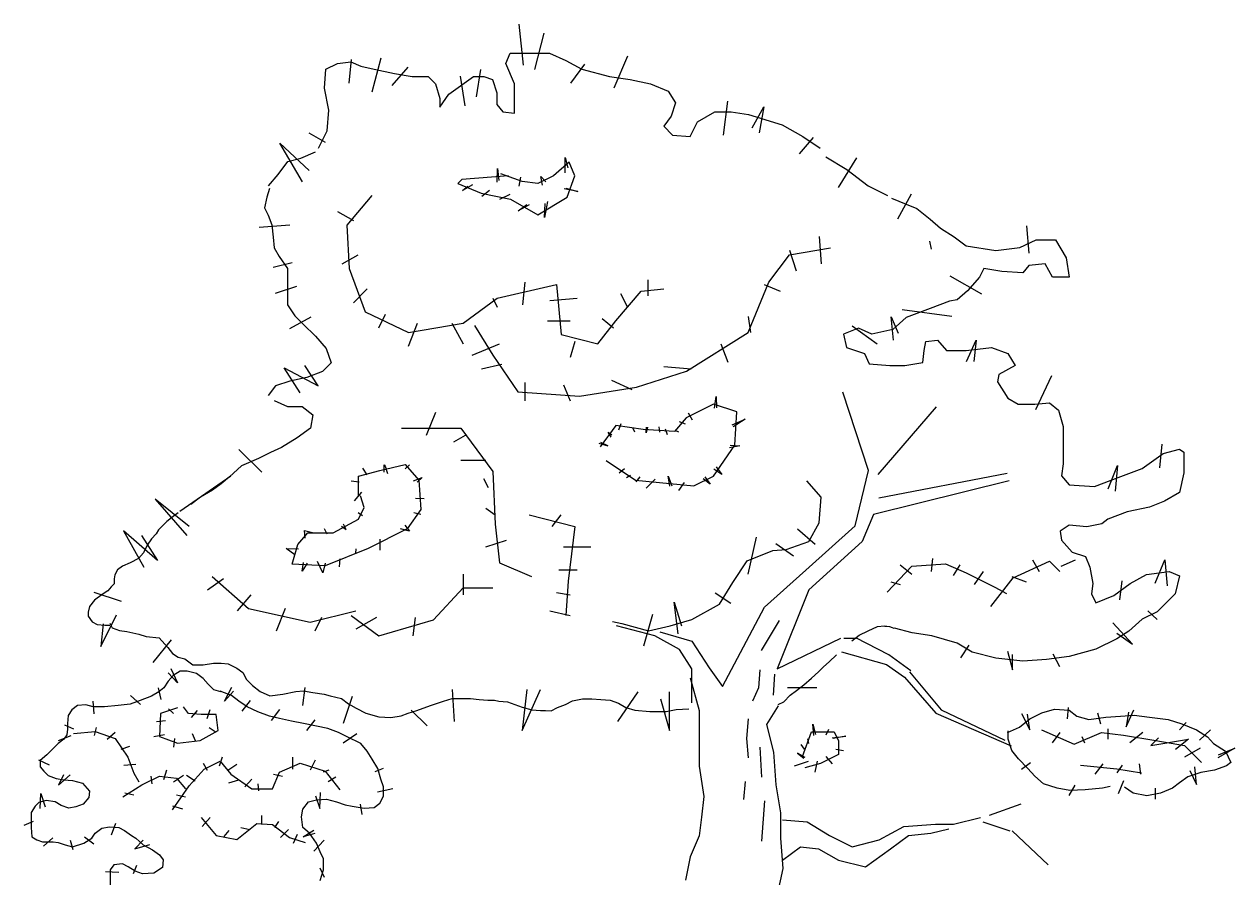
# Model space of a CAD drawing. Header units: millimetres. Extents: x 87938 to 265635, y 330093 to 434310.
# Drawn here: x 133206 to 137397, y 339526 to 342481 of the extents above; entities that cross this region are included whole.
import ezdxf

# ---------------------------------------------------------------- set-up
doc = ezdxf.new("R2010")
doc.units = ezdxf.units.MM

# ---------------------------------------------------------------- blocks, each defined once
blk = doc.blocks.new('A$C01AD6DCF')
for p, q in [((3070.6, 9662.8), (3054.9, 9804.1)), ((3109.8, 9647.1), (3141.2, 9772.7)), ((2473.4, 9681.6), (2465.2, 9599.9)), ((2576.4, 9686.4), (2545, 9568.6)), ((3008.7, 9668.3), (3023.9, 9703.8)), ((3023.9, 9703.8), (3089.7, 9703.8)), ((3089.7, 9703.8), (3160.6, 9703.8)), ((3160.6, 9703.8), (3216.3, 9678.5)), ((3384.4, 9584.3), (3431.5, 9694.2)), ((2380.9, 9582.2), (2385.9, 9648.1)), ((2385.9, 9648.1), (2426.4, 9668.3)), ((2426.4, 9668.3), (2472, 9673.4)), ((2472, 9673.4), (2507.5, 9658.2)), ((2507.5, 9658.2), (2553, 9648.1)), ((2553, 9648.1), (2623.9, 9632.9)), ((2615.6, 9592.2), (2670.5, 9655)), ((2921.6, 9647.1), (2905.9, 9552.9)), ((3039.1, 9597.4), (3008.7, 9668.3)), ((3216.3, 9678.5), (3272, 9648.1)), ((3281.5, 9665.3), (3232.5, 9599.9)), ((3272, 9648.1), (3368.2, 9622.8)), ((2623.9, 9632.9), (2684.7, 9622.8)), ((2684.7, 9622.8), (2740.4, 9622.8)), ((2740.4, 9622.8), (2765.7, 9597.4)), ((2765.7, 9597.4), (2780.9, 9546.8)), ((2811.2, 9562), (2897.3, 9622.8)), ((2851, 9623.6), (2866.7, 9521.5)), ((2897.3, 9622.8), (2932.7, 9622.8)), ((2932.7, 9622.8), (2963.1, 9612.6)), ((2963.1, 9612.6), (2978.3, 9567)), ((3039.1, 9546.8), (3039.1, 9597.4)), ((3368.2, 9622.8), (3439, 9612.6)), ((3439, 9612.6), (3509.9, 9597.4)), ((3509.9, 9597.4), (3570.7, 9572.1)), ((2396.1, 9506.3), (2380.9, 9582.2)), ((2780.9, 9516.4), (2811.2, 9562)), ((2978.3, 9567), (2978.3, 9526.5)), ((3570.7, 9572.1), (3596, 9531.6)), ((2780.9, 9546.8), (2780.9, 9516.4)), ((2978.3, 9526.5), (2998.6, 9501.2)), ((3039.1, 9496.1), (3039.1, 9546.8)), ((3596, 9531.6), (3580.8, 9486)), ((3776.6, 9537.2), (3761, 9419.5)), ((3861.1, 9444.7), (3901.9, 9518.3)), ((3901.9, 9518.3), (3885.6, 9428.4)), ((2391, 9435.4), (2396.1, 9506.3)), ((2998.6, 9501.2), (3039.1, 9496.1)), ((3580.8, 9486), (3555.5, 9450.6)), ((3671.9, 9465.7), (3732.7, 9501.2)), ((3732.7, 9501.2), (3788.4, 9501.2)), ((3788.4, 9501.2), (3849.1, 9491.1)), ((3849.1, 9491.1), (3965.6, 9455.6)), ((2326.5, 9428.4), (2383.6, 9395.7)), ((2360.6, 9374.6), (2391, 9435.4)), ((3555.5, 9450.6), (3585.9, 9420.2)), ((3646.6, 9415.1), (3671.9, 9465.7)), ((3965.6, 9455.6), (4036.5, 9415.1)), ((2305, 9258.3), (2226.5, 9391.7)), ((2226.5, 9391.7), (2328.5, 9297.5)), ((3585.9, 9420.2), (3646.6, 9415.1)), ((4073.3, 9412.1), (4024.3, 9354.9)), ((4036.5, 9415.1), (4097.2, 9374.6)), ((2299.5, 9339.8), (2350, 9362.2)), ((4116.9, 9345.4), (4189.8, 9300.5)), ((2221, 9283.6), (2254.7, 9328.5)), ((2254.7, 9328.5), (2299.5, 9339.8)), ((2978.5, 9257.2), (2980.6, 9304.5)), ((2980.6, 9304.5), (2984.7, 9263.4)), ((3227.9, 9326.9), (3173.9, 9279.6)), ((3213.8, 9289), (3214.8, 9342.5)), ((3214.8, 9342.5), (3223, 9306.5)), ((3248.2, 9279.6), (3227.9, 9326.9)), ((4161, 9239), (4223.8, 9341)), ((2187.4, 9244.3), (2221, 9283.6)), ((2856.6, 9266.1), (2843.1, 9252.6)), ((3018.6, 9279.6), (2856.6, 9266.1)), ((3065.9, 9259.3), (2991.6, 9286.3)), ((3055.6, 9242.8), (3060.7, 9274.7)), ((3173.9, 9279.6), (3119.9, 9252.6)), ((3135.7, 9246.9), (3130.6, 9276.7)), ((3130.6, 9276.7), (3147, 9258.2)), ((3221.2, 9205.3), (3248.2, 9279.6)), ((4189.8, 9300.5), (4262.7, 9244.3)), ((2190.6, 9234.7), (2182.2, 9205.4)), ((2843.1, 9252.6), (2924.1, 9218.8)), ((2893.2, 9247.9), (2859.3, 9228.4)), ((2859.3, 9228.4), (2877.8, 9242.8)), ((2952.8, 9228.4), (2926.1, 9207.9)), ((3119.9, 9252.6), (3065.9, 9259.3)), ((3257.9, 9224.3), (3210.7, 9233.6)), ((3216.9, 9236.6), (3257.9, 9224.3)), ((4262.7, 9244.3), (4330.1, 9210.6)), ((2182.2, 9205.4), (2173.9, 9167.7)), ((2545.2, 9211.2), (2458.3, 9108.5)), ((2924.1, 9218.8), (3025.4, 9198.5)), ((3022.7, 9214), (2986.7, 9196.6)), ((3025.4, 9198.5), (3119.9, 9144.4)), ((3051.5, 9157.5), (3081.2, 9180.1)), ((3089.5, 9179.1), (3051.5, 9157.5)), ((3119.9, 9144.4), (3221.2, 9205.3)), ((3153.2, 9190.4), (3142.9, 9134.9)), ((3142.9, 9134.9), (3144.9, 9183.2)), ((4343.6, 9201.8), (4395.2, 9181.1)), ((4412.1, 9215.4), (4365, 9129.1)), ((4395.2, 9181.1), (4431.4, 9165.6)), ((2173.9, 9167.7), (2186.4, 9142.5)), ((2186.4, 9142.5), (2199, 9109)), ((2426.7, 9155.9), (2482, 9124.3)), ((4431.4, 9165.6), (4477.9, 9129.4)), ((2155.1, 9101.6), (2261.2, 9109.8)), ((2199, 9109), (2203.2, 9067.1)), ((2458.3, 9108.5), (2466.2, 8958.4)), ((4477.9, 9129.4), (4514.1, 9098.4)), ((4514.1, 9098.4), (4560.6, 9067.4)), ((4820, 9011.3), (4812.1, 9105.5)), ((2203.2, 9067.1), (2207.4, 9029.4)), ((4093, 9069), (4100.9, 8974.2)), ((4475.9, 9053.4), (4481.5, 9025.4)), ((4560.6, 9067.4), (4601.9, 9036.3)), ((4787.9, 9031.2), (4844.8, 9057)), ((4844.8, 9057), (4911.9, 9057)), ((4911.9, 9057), (4948.1, 8995)), ((2207.4, 9029.4), (2224.1, 9000)), ((3990.3, 9005.8), (4132.4, 9029.5)), ((3990.3, 9021.6), (4014, 8950.5)), ((4601.9, 9036.3), (4705.3, 9020.8)), ((4705.3, 9020.8), (4787.9, 9031.2)), ((2204, 8962.8), (2269.3, 8979.1)), ((2224.1, 9000), (2253.4, 8958.1)), ((2442.5, 8974.2), (2497.8, 9005.8)), ((3919.2, 8911), (3990.3, 9005.8)), ((4818.9, 8969.1), (4798.3, 8943.3)), ((4875.8, 8974.3), (4818.9, 8969.1)), ((4901.6, 8927.8), (4875.8, 8974.3)), ((4948.1, 8995), (4958.5, 8927.8)), ((2253.4, 8958.1), (2253.4, 8920.4)), ((2466.2, 8958.4), (2521.5, 8808.3)), ((4545.4, 8932.8), (4655.2, 8870)), ((4648.4, 8927.8), (4607.1, 8881.2)), ((4663.9, 8958.8), (4648.4, 8927.8)), ((4725.9, 8948.4), (4663.9, 8958.8)), ((4798.3, 8943.3), (4725.9, 8948.4)), ((4958.5, 8927.8), (4901.6, 8927.8)), ((2212.2, 8872.9), (2285.7, 8897.4)), ((2253.4, 8920.4), (2253.4, 8882.7)), ((2482, 8839.9), (2529.4, 8887.3)), ((2979.5, 8855.7), (3184.8, 8903.1)), ((3074.3, 8911), (3066.4, 8832)), ((3184.8, 8903.1), (3200.6, 8729.2)), ((3477, 8879.4), (3556, 8887.3)), ((3500.7, 8918.9), (3500.7, 8863.6)), ((3848.2, 8737.1), (3919.2, 8911)), ((3903.4, 8903.1), (3958.7, 8879.4)), ((2253.4, 8882.7), (2253.4, 8832.4)), ((2861, 8768.8), (2979.5, 8855.7)), ((2963.7, 8855.7), (2979.5, 8824.1)), ((3161.1, 8847.8), (3255.9, 8855.7)), ((3390.1, 8776.7), (3477, 8879.4)), ((3405.9, 8871.5), (3429.6, 8824.1)), ((4545.1, 8845), (4477.9, 8819.2)), ((4570.9, 8850.2), (4545.1, 8845)), ((4607.1, 8881.2), (4570.9, 8850.2)), ((2253.4, 8832.4), (2278.5, 8794.7)), ((2521.5, 8808.3), (2671.5, 8737.1)), ((2568.9, 8753), (2592.6, 8800.4)), ((4553.3, 8791.6), (4380.7, 8815.1)), ((4477.9, 8819.2), (4395.2, 8788.2)), ((2261.2, 8750.4), (2334.6, 8791.2)), ((2278.5, 8794.7), (2307.9, 8765.4)), ((2307.9, 8765.4), (2349.7, 8723.5)), ((2671.5, 8689.7), (2703.1, 8768.8)), ((2671.5, 8737.1), (2861, 8768.8)), ((2821.6, 8768.8), (2861, 8697.6)), ((2900.5, 8760.9), (2963.7, 8658.1)), ((3153.2, 8776.7), (3232.2, 8776.7)), ((3327, 8697.6), (3390.1, 8776.7)), ((3342.8, 8784.6), (3382.2, 8753)), ((3848.2, 8792.5), (3856.1, 8737.1)), ((4208.1, 8760.2), (4294.4, 8697.4)), ((4350.9, 8709.6), (4342.7, 8791.2)), ((4342.7, 8791.2), (4367.2, 8734.1)), ((4395.2, 8788.2), (4348.7, 8746.8)), ((2349.7, 8723.5), (2387.4, 8681.6)), ((3200.6, 8729.2), (3327, 8697.6)), ((3634.9, 8602.8), (3848.2, 8737.1)), ((4229.9, 8752), (4178.2, 8731.3)), ((4178.2, 8731.3), (4188.5, 8684.7)), ((4276.4, 8731.3), (4229.9, 8752)), ((4348.7, 8746.8), (4276.4, 8731.3)), ((2387.4, 8681.6), (2404.2, 8631.3)), ((2892.6, 8658.1), (2987.4, 8697.6)), ((3248, 8705.5), (3232.2, 8650.2)), ((3753.4, 8697.6), (3777.1, 8634.4)), ((4188.5, 8684.7), (4250.6, 8664.1)), ((4452.1, 8633), (4457.2, 8674.4)), ((4457.2, 8674.4), (4462.4, 8705.4)), ((4462.4, 8705.4), (4503.7, 8710.6)), ((4503.7, 8710.6), (4534.7, 8674.4)), ((4534.7, 8674.4), (4601.9, 8674.4)), ((4601.9, 8674.4), (4689.8, 8684.7)), ((4603.9, 8636), (4636.6, 8709.6)), ((4636.6, 8709.6), (4628.4, 8636)), ((4689.8, 8684.7), (4746.6, 8664.1)), ((2963.7, 8658.1), (3050.6, 8531.7)), ((4250.6, 8664.1), (4266.1, 8627.9)), ((4390.1, 8622.7), (4452.1, 8633)), ((4746.6, 8664.1), (4772.4, 8622.7)), ((2242.2, 8614.7), (2359.9, 8551.9)), ((2297.1, 8528.3), (2242.2, 8614.7)), ((2359.9, 8551.9), (2312.8, 8622.5)), ((2374.9, 8601.9), (2320.4, 8581)), ((2404.2, 8631.3), (2374.9, 8601.9)), ((2924.2, 8610.7), (2995.3, 8626.5)), ((3461.2, 8547.5), (3634.9, 8602.8)), ((3556, 8618.6), (3650.7, 8610.7)), ((4266.1, 8627.9), (4338.4, 8622.7)), ((4338.4, 8622.7), (4390.1, 8622.7)), ((4715.6, 8591.7), (4710.4, 8565.8)), ((4772.4, 8622.7), (4715.6, 8591.7)), ((2211.5, 8551.7), (2186.4, 8518.1)), ((2261.8, 8568.4), (2211.5, 8551.7)), ((2320.4, 8581), (2261.8, 8568.4)), ((3074.3, 8563.3), (3074.3, 8500.1)), ((3208.5, 8555.4), (3232.2, 8500.1)), ((3374.3, 8571.2), (3445.4, 8539.6)), ((4710.4, 8565.8), (4746.6, 8508.9)), ((4843.5, 8469.7), (4898.4, 8587.5)), ((3050.6, 8531.7), (3263.8, 8515.9)), ((3263.8, 8515.9), (3461.2, 8547.5)), ((3731.8, 8474.9), (3736.9, 8514.8)), ((3736.9, 8514.8), (3738.2, 8476.2)), ((4264.2, 8259.1), (4175.2, 8529.6)), ((4746.6, 8508.9), (4782.8, 8488.3)), ((2207.4, 8501.4), (2253.4, 8480.4)), ((2253.4, 8480.4), (2303.7, 8480.4)), ((2303.7, 8480.4), (2341.4, 8451.1)), ((3727.6, 8489), (3633.1, 8441.7)), ((3808.6, 8462), (3727.6, 8489)), ((4498.9, 8479.8), (4296.2, 8244.8)), ((4782.8, 8488.3), (4839.6, 8488.3)), ((4839.6, 8488.3), (4891.3, 8493.4)), ((4891.3, 8493.4), (4922.3, 8467.6)), ((4922.3, 8467.6), (4937.8, 8410.7)), ((2341.4, 8451.1), (2333, 8405)), ((2734.7, 8381.6), (2766.3, 8460.6)), ((3633.1, 8441.7), (3592.5, 8394.4)), ((3609.4, 8428.5), (3630, 8420.8)), ((3640.3, 8458.1), (3654.5, 8433.7)), ((3792.3, 8416.9), (3837.4, 8436.2)), ((3837.4, 8436.2), (3796.2, 8410.5)), ((3801.9, 8347.1), (3808.6, 8462)), ((2333, 8405), (2286.9, 8371.5)), ((2647.8, 8405.3), (2853.2, 8405.3)), ((2829.5, 8357.9), (2868.9, 8381.6)), ((2853.2, 8405.3), (2963.7, 8255.1)), ((3390, 8414.7), (3336, 8340.4)), ((3373.6, 8374.4), (3363.3, 8391.1)), ((3363.3, 8391.1), (3376.2, 8382.1)), ((3484.5, 8401.2), (3390, 8414.7)), ((3407.1, 8420.8), (3399.4, 8398.9)), ((3447.1, 8407.9), (3454.8, 8392.4)), ((3592.5, 8394.4), (3484.5, 8401.2)), ((3499.9, 8409.2), (3494.7, 8389.8)), ((3494.7, 8389.8), (3496, 8409.2)), ((3542.4, 8391.1), (3539.8, 8410.5)), ((3560.4, 8402.7), (3566.9, 8383.4)), ((3593.9, 8398.9), (3606.8, 8392.4)), ((4937.8, 8410.7), (4937.8, 8353.8)), ((2286.9, 8371.5), (2232.5, 8337.9)), ((3331.1, 8353.8), (3362, 8344.7)), ((3362, 8344.7), (3337.6, 8356.3)), ((3727.6, 8239), (3801.9, 8347.1)), ((3819.4, 8344.7), (3783.3, 8337)), ((3785.9, 8346), (3819.4, 8344.7)), ((4937.8, 8353.8), (4937.8, 8281.5)), ((5273.3, 8268.4), (5281.4, 8350.1)), ((2085.3, 8332.1), (2163.8, 8253.6)), ((2152.9, 8300.2), (2094.3, 8275.1)), ((2194.8, 8321.2), (2152.9, 8300.2)), ((2232.5, 8337.9), (2194.8, 8321.2)), ((5211.6, 8265.9), (5284, 8317.6)), ((5284, 8317.6), (5340.8, 8333.2)), ((5340.8, 8333.2), (5356.3, 8322.8)), ((5356.3, 8322.8), (5356.3, 8250.4)), ((2094.3, 8275.1), (2052.4, 8237.4)), ((2498.7, 8239), (2573, 8259.3)), ((2512.7, 8266.8), (2527.7, 8244.3)), ((2573, 8259.3), (2660.7, 8279.6)), ((2587.7, 8253.6), (2587.7, 8278)), ((2587.7, 8278), (2591.5, 8274.3)), ((2591.5, 8274.3), (2599, 8248)), ((2660.7, 8279.6), (2708, 8225.5)), ((2660.9, 8264.9), (2675.9, 8278)), ((2853.2, 8294.7), (2940, 8294.7)), ((2963.7, 8255.1), (2971.6, 8073.4)), ((3356.2, 8293.1), (3457.5, 8225.5)), ((3420, 8264.8), (3400.7, 8249.4)), ((3756.2, 8245.5), (3729.2, 8263.5)), ((3736.9, 8271.3), (3756.2, 8245.5)), ((4217.9, 8066.8), (4264.2, 8259.1)), ((4937.8, 8281.5), (4932.6, 8240.1)), ((5093.7, 8194.9), (5126.3, 8276.6)), ((5126.3, 8276.6), (5118.2, 8186.8)), ((5129, 8234.9), (5211.6, 8265.9)), ((1880.5, 8118), (2056.7, 8240.4)), ((2052.4, 8237.4), (2023.1, 8212.2)), ((2473.3, 8223.6), (2501.4, 8219.9)), ((2498.7, 8171.5), (2498.7, 8239)), ((2689, 8223.6), (2719, 8234.9)), ((2719, 8234.9), (2702.1, 8218)), ((2708, 8225.5), (2714.8, 8124.2)), ((2932.1, 8231.4), (2947.9, 8199.8)), ((3440.6, 8241.6), (3426.5, 8233.9)), ((3457.5, 8225.5), (3660.1, 8205.3)), ((3472.8, 8236.5), (3458.7, 8219.7)), ((3525.6, 8228.7), (3494.7, 8197.8)), ((3577.2, 8204.3), (3570.7, 8239.1)), ((3570.7, 8239.1), (3583.6, 8205.6)), ((3626.1, 8217.1), (3606.8, 8190.1)), ((3660.1, 8205.3), (3727.6, 8239)), ((3716.3, 8212), (3691.8, 8230)), ((3698.3, 8236.5), (3716.3, 8212)), ((4100.5, 8166.5), (4050.7, 8223.5)), ((4751.5, 8223.5), (4281.9, 8106)), ((4744.4, 8248.4), (4299.7, 8163)), ((4932.6, 8240.1), (4958.5, 8209.1)), ((5046.3, 8203.9), (5129, 8234.9)), ((5356.3, 8250.4), (5340.8, 8183.2)), ((1993.8, 8191.3), (1951.9, 8166.1)), ((2023.1, 8212.2), (1993.8, 8191.3)), ((2484.6, 8154.2), (2510.8, 8184.2)), ((2519, 8130.9), (2505.4, 8171.5)), ((4958.5, 8209.1), (5046.3, 8203.9)), ((5340.8, 8183.2), (5289.1, 8152.2)), ((1795.1, 8159.4), (1904.9, 8033.8)), ((1912.7, 8065.2), (1795.1, 8159.4)), ((1951.9, 8166.1), (1918.4, 8141)), ((2498.7, 8090.4), (2519, 8130.9)), ((2696.5, 8163.6), (2726.5, 8161.7)), ((4093.4, 8077.5), (4100.5, 8166.5)), ((5237.5, 8131.5), (5160, 8116)), ((5289.1, 8152.2), (5237.5, 8131.5)), ((1857.6, 8099.3), (1835.7, 8081.7)), ((1875.2, 8112.5), (1857.6, 8099.3)), ((2410.9, 8043.1), (2498.7, 8090.4)), ((2497.7, 8112.9), (2512.7, 8103.5)), ((2714.8, 8124.2), (2667.5, 8056.6)), ((2690.9, 8112.9), (2715.3, 8107.3)), ((2940, 8128.7), (2971.6, 8105)), ((3090.1, 8105), (3248, 8065.5)), ((3169, 8065.5), (3200.6, 8105)), ((4281.9, 8106), (4242.8, 8013.4)), ((5092.8, 8090.1), (5072.1, 8074.6)), ((5160, 8116), (5092.8, 8090.1)), ((1685.2, 8049.5), (1755.8, 7923.9)), ((1802.9, 7947.5), (1685.2, 8049.5)), ((1807.2, 8053.2), (1798.4, 8040)), ((1835.7, 8081.7), (1807.2, 8053.2)), ((2313.9, 8024.7), (2312, 8051)), ((2312, 8051), (2343.9, 8043.5)), ((2390.8, 8037.9), (2381.4, 8056.6)), ((2439.6, 8066), (2456.4, 8054.8)), ((2456.4, 8054.8), (2447.1, 8073.5)), ((2667.5, 8056.6), (2532.5, 7989)), ((2675.9, 8049.1), (2644, 8056.6)), ((2659, 8069.8), (2675.9, 8049.1)), ((2971.6, 8073.4), (2987.4, 7939.1)), ((3248, 8065.5), (3224.3, 7875.9)), ((4079.2, 8002.7), (4018.7, 8056.1)), ((4047.2, 7913.7), (4217.9, 8066.8)), ((4057.8, 8013.4), (4093.4, 8077.5)), ((4958.5, 8069.5), (4927.4, 8048.8)), ((4927.4, 8048.8), (4932.6, 8017.8)), ((5020.5, 8064.3), (4958.5, 8069.5)), ((5072.1, 8074.6), (5020.5, 8064.3)), ((1748, 8033.8), (1802.9, 7947.5)), ((1783, 8022.5), (1767.7, 8000.5)), ((1798.4, 8040), (1783, 8022.5)), ((2289.4, 8002.6), (2323.1, 8043.1)), ((2323.1, 8043.1), (2410.9, 8043.1)), ((2572.7, 8021), (2572.7, 7983.5)), ((2940, 7994.4), (3011.1, 8018.1)), ((3847.9, 7899.5), (3876.4, 8027.7)), ((3944, 8006.3), (4004.5, 7963.6)), ((3979.6, 7984.9), (4057.8, 8013.4)), ((4242.8, 8013.4), (4057.8, 7846.1)), ((4932.6, 8017.8), (4968.8, 7976.4)), ((1754.5, 7974.2), (1737, 7954.4)), ((1767.7, 8000.5), (1754.5, 7974.2)), ((2278.3, 7966.6), (2248.3, 7989.1)), ((2248.3, 7989.1), (2291.4, 7987.2)), ((2269.1, 7935), (2289.4, 8002.6)), ((2532.5, 7989), (2383.9, 7928.2)), ((2490.2, 7987.2), (2488.3, 7972.2)), ((3208.5, 7994.4), (3303.3, 7994.4)), ((3844.4, 7945.8), (3933.3, 7981.4)), ((3933.3, 7981.4), (3979.6, 7984.9)), ((4968.8, 7976.4), (5015.3, 7960.9)), ((1682.1, 7928.1), (1664.5, 7914.9)), ((1708.4, 7939), (1682.1, 7928.1)), ((1737, 7954.4), (1708.4, 7939)), ((2383.9, 7928.2), (2269.1, 7935)), ((2304.5, 7910.3), (2308.3, 7940.3)), ((2321.4, 7938.4), (2304.5, 7910.3)), ((2375.8, 7904.7), (2357, 7944.1)), ((2383.3, 7938.4), (2375.8, 7904.7)), ((2433.9, 7953.5), (2432.1, 7925.3)), ((2987.4, 7939.1), (3098, 7891.7)), ((3794.6, 7871), (3844.4, 7945.8)), ((4328.4, 7837.3), (4413.9, 7927.2)), ((4373.4, 7931.7), (4413.9, 7900.3)), ((4413.9, 7927.2), (4530.8, 7936.2)), ((4485.8, 7954.2), (4481.3, 7909.3)), ((4530.8, 7936.2), (4602.7, 7904.8)), ((4580.2, 7931.7), (4557.8, 7895.8)), ((4764.6, 7886.8), (4890.5, 7945.2)), ((4832.1, 7949.7), (4854.6, 7909.3)), ((4890.5, 7945.2), (4926.5, 7909.3)), ((4931, 7927.2), (4980.5, 7949.7)), ((5015.3, 7960.9), (5030.8, 7924.7)), ((5030.8, 7924.7), (5041.1, 7867.8)), ((5256.9, 7868.2), (5289.6, 7949.9)), ((5289.6, 7949.9), (5297.7, 7860)), ((1655.8, 7897.3), (1653.6, 7884.2)), ((1653.6, 7884.2), (1653.6, 7866.6)), ((1664.5, 7914.9), (1655.8, 7897.3)), ((2031.9, 7883.8), (1976.6, 7844.3)), ((1992.4, 7891.7), (2118.7, 7781)), ((2861, 7899.6), (2861, 7828.5)), ((3192.7, 7915.4), (3255.9, 7915.4)), ((3904.9, 7785.6), (4047.2, 7913.7)), ((4602.7, 7904.8), (4701.7, 7855.3)), ((4661.2, 7909.3), (4629.7, 7864.3)), ((4688.2, 7787.8), (4764.6, 7886.8)), ((4760.1, 7891.3), (4809.6, 7873.3)), ((5170.3, 7867.8), (5227.1, 7898.8)), ((5227.1, 7898.8), (5304.6, 7909.2)), ((5304.6, 7909.2), (5340.8, 7893.7)), ((5340.8, 7893.7), (5325.3, 7831.6)), ((1583.3, 7837.6), (1677.4, 7806.2)), ((1631.6, 7842.4), (1611.9, 7829.3)), ((1642.6, 7855.6), (1631.6, 7842.4)), ((1653.6, 7866.6), (1642.6, 7855.6)), ((2758.4, 7741.5), (2861, 7852.2)), ((2861, 7852.2), (2963.7, 7852.2)), ((3184.8, 7836.4), (3232.2, 7828.5)), ((3224.3, 7875.9), (3216.4, 7757.3)), ((3748.3, 7796.3), (3794.6, 7871)), ((4057.8, 7846.1), (3947.6, 7572)), ((4341.9, 7873.3), (4373.4, 7864.3)), ((4701.7, 7855.3), (4742.1, 7832.8)), ((5041.1, 7867.8), (5036, 7831.6)), ((5113.5, 7826.5), (5170.3, 7867.8)), ((5134.5, 7811), (5142.7, 7876.3)), ((1585.6, 7809.5), (1568, 7787.6)), ((1611.9, 7829.3), (1585.6, 7809.5)), ((2126.6, 7828.5), (2079.3, 7773.1)), ((3606, 7693), (3591.8, 7803.4)), ((3591.8, 7803.4), (3616.7, 7721.5)), ((3652.3, 7742.9), (3748.3, 7796.3)), ((3734.1, 7835.4), (3787.5, 7799.8)), ((5036, 7831.6), (5051.5, 7800.6)), ((5051.5, 7800.6), (5113.5, 7826.5)), ((5325.3, 7831.6), (5263.3, 7769.6)), ((1568, 7787.6), (1563.6, 7767.8)), ((1563.6, 7767.8), (1563.6, 7754.6)), ((1563.6, 7754.6), (1576.8, 7734.9)), ((1606.8, 7649.2), (1661.7, 7759.1)), ((2118.7, 7781), (2332, 7733.6)), ((2245.1, 7781), (2213.5, 7702)), ((2332, 7733.6), (2489.9, 7773.1)), ((2474.1, 7757.3), (2568.9, 7686.2)), ((3161.1, 7773.1), (3232.2, 7757.3)), ((3517.1, 7760.7), (3485.1, 7650.3)), ((3759, 7511.4), (3904.9, 7785.6)), ((5263.3, 7769.6), (5211.6, 7743.7)), ((5231, 7772.8), (5263.5, 7743.1)), ((1576.8, 7734.9), (1594.3, 7726.1)), ((1594.3, 7726.1), (1620.7, 7723.9)), ((1614.6, 7727.7), (1606.8, 7649.2)), ((1620.7, 7723.9), (1638.2, 7723.9)), ((1637.9, 7730.3), (1646.2, 7713.6)), ((1646.2, 7713.6), (1671.4, 7705.2)), ((2371.4, 7749.4), (2347.8, 7702)), ((2561, 7749.4), (2489.9, 7709.9)), ((2568.9, 7686.2), (2758.4, 7741.5)), ((2695.2, 7749.4), (2687.3, 7686.2)), ((3378.4, 7735.7), (3410.4, 7728.6)), ((3524.2, 7685.9), (3392.6, 7721.5)), ((3410.4, 7728.6), (3502.9, 7703.7)), ((3502.9, 7703.7), (3577.6, 7721.5)), ((3577.6, 7721.5), (3652.3, 7742.9)), ((3893.8, 7635.9), (3955.7, 7739.1)), ((4263.4, 7703.9), (4295.3, 7718.6)), ((4295.3, 7718.6), (4319.9, 7721.1)), ((4320.6, 7719.4), (4327.6, 7719.4)), ((4327.6, 7719.4), (4336.7, 7718.4)), ((4336.7, 7718.4), (4345.7, 7715.4)), ((4345.7, 7715.4), (4351.7, 7713.4)), ((4415.9, 7697.2), (4353.9, 7712.7)), ((5177.7, 7657.2), (5109.6, 7731.3)), ((5211.6, 7743.7), (5165.1, 7702.4)), ((1671.4, 7705.2), (1696.5, 7701)), ((1696.5, 7701), (1738.4, 7692.6)), ((1738.4, 7692.6), (1763.5, 7684.2)), ((1763.5, 7684.2), (1809.5, 7680)), ((1850, 7672.8), (1787.2, 7594.3)), ((1809.5, 7680), (1838.9, 7646.5)), ((3609.6, 7639.6), (3524.2, 7685.9)), ((3542, 7700.1), (3652.3, 7668.1)), ((3947.6, 7572), (4168.1, 7678.8)), ((4178.8, 7678.8), (4221.5, 7678.8)), ((4207, 7669.5), (4231.5, 7689.2)), ((4334.9, 7620.4), (4220.5, 7679.3)), ((4231.5, 7689.2), (4263.4, 7703.9)), ((4483.1, 7686.9), (4415.9, 7697.2)), ((4570.9, 7661), (4483.1, 7686.9)), ((5123.8, 7676.5), (5051.5, 7640.3)), ((5165.1, 7702.4), (5123.8, 7676.5)), ((5124.4, 7695.7), (5177.7, 7657.2)), ((1838.9, 7646.5), (1855.6, 7625.5)), ((3652.3, 7572), (3609.6, 7639.6)), ((3652.3, 7668.1), (3712.8, 7575.5)), ((4171.4, 7631.1), (4326.4, 7587.1)), ((4622.6, 7630), (4570.9, 7661)), ((4612.1, 7654.2), (4582.5, 7609.8)), ((4705.3, 7609.3), (4622.6, 7630)), ((4745.3, 7633.5), (4763.1, 7568.3)), ((5051.5, 7640.3), (4958.5, 7614.5)), ((1855.6, 7625.5), (1874.3, 7613.1)), ((1874.3, 7613.1), (1898.3, 7607.1)), ((1898.3, 7607.1), (1925.2, 7586.2)), ((1925.2, 7586.2), (1961.2, 7586.2)), ((1961.2, 7586.2), (1997.1, 7592.2)), ((1997.1, 7592.2), (2024, 7592.2)), ((2024, 7592.2), (2048, 7589.2)), ((2048, 7589.2), (2077.9, 7574.2)), ((4108.8, 7578.7), (4128.4, 7595.8)), ((4128.4, 7595.8), (4153, 7620.4)), ((4326.4, 7587.1), (4388.4, 7543.2)), ((4411.2, 7564.9), (4334.9, 7620.4)), ((4798.3, 7599), (4705.3, 7609.3)), ((4763.1, 7568.3), (4763.1, 7621.6)), ((4880.9, 7604.1), (4798.3, 7599)), ((4958.5, 7614.5), (4880.9, 7604.1)), ((4902.3, 7624.6), (4926, 7580.2)), ((1857, 7548.9), (1839.7, 7529.1)), ((1872.3, 7523.7), (1840.4, 7558.5)), ((1849.1, 7573), (1872.3, 7523.7)), ((1881.7, 7563.7), (1857, 7548.9)), ((1906.4, 7563.7), (1881.7, 7563.7)), ((1938.5, 7556.3), (1906.4, 7563.7)), ((1960.8, 7539), (1938.5, 7556.3)), ((2077.9, 7574.2), (2098.9, 7559.2)), ((2098.9, 7559.2), (2110.8, 7535.3)), ((3652.3, 7454.5), (3652.3, 7572)), ((3712.8, 7575.5), (3759, 7511.4)), ((3888.7, 7568.8), (3883.5, 7506.9)), ((3935.1, 7481.1), (3940.2, 7553.4)), ((4067.1, 7539.4), (4091.6, 7561.5)), ((4091.6, 7561.5), (4108.8, 7578.7)), ((4388.4, 7543.2), (4496.9, 7419.1)), ((4406.8, 7561.3), (4515.3, 7430)), ((1805.6, 7506.3), (1814.3, 7465.6)), ((1824.9, 7506.9), (1807.6, 7492.1)), ((1839.7, 7529.1), (1824.9, 7506.9)), ((1978.1, 7519.3), (1960.8, 7539)), ((1997.8, 7499.5), (1978.1, 7519.3)), ((2034.6, 7459.8), (2060.7, 7509.2)), ((2110.8, 7535.3), (2131.8, 7514.3)), ((2131.8, 7514.3), (2158.7, 7493.3)), ((2312.8, 7507.9), (2305, 7445.1)), ((3646.5, 7540.4), (3678.7, 7427.8)), ((3883.5, 7506.9), (3862.9, 7460.5)), ((3983.7, 7507.9), (4085.7, 7507.9)), ((4015.5, 7497.6), (4040.1, 7517.3)), ((4040.1, 7517.3), (4067.1, 7539.4)), ((1579.5, 7459.8), (1582.4, 7416.3)), ((1743.4, 7462.4), (1708.8, 7450.1)), ((1710, 7480.1), (1744.8, 7448.2)), ((1782.9, 7477.2), (1743.4, 7462.4)), ((1807.6, 7492.1), (1782.9, 7477.2)), ((2022.5, 7492.1), (1997.8, 7499.5)), ((2059.6, 7479.7), (2020.1, 7494.5)), ((2066.5, 7494.6), (2034.6, 7459.8)), ((2084.3, 7459.9), (2059.6, 7479.7)), ((2113.9, 7440.2), (2084.3, 7459.9)), ((2124.5, 7462.7), (2095.5, 7425)), ((2158.7, 7493.3), (2191.7, 7478.3)), ((2191.7, 7478.3), (2236.6, 7484.3)), ((2236.6, 7484.3), (2281.5, 7493.3)), ((2281.5, 7493.3), (2308.4, 7496.3)), ((2308.4, 7496.3), (2341.4, 7490.3)), ((2341.4, 7490.3), (2380.3, 7484.3)), ((2380.3, 7484.3), (2401.2, 7478.3)), ((2401.2, 7478.3), (2440.2, 7469.4)), ((2440.2, 7469.4), (2464.1, 7451.4)), ((2477.5, 7476.5), (2446.2, 7382.3)), ((2748.5, 7445.4), (2793.4, 7460.4)), ((2793.4, 7460.4), (2823.4, 7469.4)), ((2822.7, 7500.1), (2830.6, 7390.2)), ((2823.4, 7469.4), (2862.3, 7469.4)), ((2862.3, 7469.4), (2886.2, 7469.4)), ((2886.2, 7469.4), (2916.2, 7466.4)), ((2916.2, 7466.4), (2946.1, 7463.4)), ((2946.1, 7463.4), (2970.1, 7463.4)), ((2970.1, 7463.4), (2985, 7460.4)), ((2985, 7460.4), (3015, 7457.4)), ((3081.6, 7500.1), (3065.9, 7358.8)), ((3065.9, 7358.8), (3128.6, 7500.1)), ((3215.3, 7448.5), (3239.8, 7460.8)), ((3239.8, 7460.8), (3274.2, 7468.1)), ((3274.2, 7468.1), (3306.1, 7468.1)), ((3306.1, 7468.1), (3338, 7465.7)), ((3338, 7465.7), (3369.9, 7463.2)), ((3369.9, 7463.2), (3399.4, 7453.4)), ((3466, 7492.2), (3395.4, 7390.2)), ((3544.4, 7468.7), (3575.8, 7358.8)), ((3575.8, 7358.8), (3575.8, 7492.2)), ((3971.3, 7458.3), (3993.4, 7480.4)), ((3993.4, 7480.4), (4015.5, 7497.6)), ((1506.3, 7430.3), (1493.9, 7410.5)), ((1526.1, 7445.1), (1506.3, 7430.3)), ((1555.7, 7447.6), (1526.1, 7445.1)), ((1580.4, 7440.2), (1555.7, 7447.6)), ((1619.9, 7440.2), (1580.4, 7440.2)), ((1666.8, 7445.1), (1619.9, 7440.2)), ((1708.8, 7450.1), (1666.8, 7445.1)), ((1814, 7417.1), (1810.6, 7338.2)), ((1872.3, 7437.6), (1814, 7417.1)), ((1841.4, 7434.2), (1858.6, 7417.1)), ((1910, 7417.1), (1892.8, 7441.1)), ((1954.5, 7413.6), (1910, 7417.1)), ((1940.8, 7427.3), (1920.3, 7403.3)), ((1975.1, 7399.9), (1985.4, 7430.8)), ((2151, 7422.9), (2113.9, 7440.2)), ((2190.5, 7408), (2151, 7422.9)), ((2226, 7430.8), (2197, 7393.1)), ((2464.1, 7451.4), (2491.1, 7436.4)), ((2491.1, 7436.4), (2524, 7418.4)), ((2524, 7418.4), (2568.9, 7406.5)), ((2646.7, 7409.4), (2670.7, 7418.4)), ((2670.7, 7418.4), (2700.6, 7427.4)), ((2681.5, 7429.4), (2736.4, 7374.5)), ((2700.6, 7427.4), (2748.5, 7445.4)), ((3015, 7457.4), (3065.9, 7439.4)), ((3065.9, 7439.4), (3098.8, 7430.4)), ((3098.8, 7430.4), (3128.7, 7427.4)), ((3128.7, 7427.4), (3146.7, 7427.4)), ((3146.7, 7427.4), (3166.2, 7426.4)), ((3166.2, 7426.4), (3188.3, 7438.7)), ((3188.3, 7438.7), (3215.3, 7448.5)), ((3399.4, 7453.4), (3423.9, 7438.7)), ((3423.9, 7438.7), (3455.8, 7428.8)), ((3455.8, 7428.8), (3507.4, 7423.9)), ((3507.4, 7423.9), (3563.8, 7423.9)), ((3563.8, 7423.9), (3598.2, 7431.3)), ((3598.2, 7431.3), (3642.4, 7433.8)), ((3678.7, 7427.8), (3678.7, 7339.4)), ((3951.8, 7443.9), (3911.7, 7379.6)), ((3951.7, 7448.5), (3971.3, 7458.3)), ((4496.9, 7419.1), (4757.9, 7305.4)), ((4515.3, 7430), (4735.7, 7325.7)), ((4794.1, 7417.4), (4822.2, 7361.2)), ((4822.3, 7399.4), (4863.8, 7420.1)), ((4863.8, 7420.1), (4908.2, 7432)), ((4908.2, 7432), (4958.5, 7429)), ((4955, 7437.9), (4952.4, 7399.5)), ((4958.5, 7429), (4985.2, 7408.3)), ((5057.1, 7420), (5067.4, 7381.6)), ((5156.7, 7371.4), (5182.3, 7430.2)), ((5164.4, 7422.5), (5156.7, 7371.4)), ((1481, 7378.6), (1512.9, 7364.1)), ((1493.9, 7410.5), (1491.5, 7383.3)), ((1491.5, 7383.3), (1491.5, 7363.6)), ((1800.3, 7389.6), (1831.1, 7393.1)), ((2006, 7413.6), (1954.5, 7413.6)), ((2012.8, 7358.8), (2006, 7413.6)), ((2225.1, 7400.6), (2190.5, 7408)), ((2267, 7390.7), (2225.1, 7400.6)), ((2309, 7383.3), (2267, 7390.7)), ((2353.5, 7373.4), (2309, 7383.3)), ((2347.7, 7396), (2318.7, 7358.3)), ((2568.9, 7406.5), (2610.8, 7403.5)), ((2610.8, 7403.5), (2646.7, 7409.4)), ((3847.4, 7398.6), (3842.3, 7331.5)), ((3911.7, 7379.6), (3935.8, 7283.1)), ((4075.4, 7341.6), (4071.5, 7380.8)), ((4071.5, 7380.8), (4080.3, 7344.5)), ((4786.8, 7369.7), (4822.3, 7399.4)), ((4822.2, 7361.2), (4814.5, 7414.9)), ((4985.2, 7408.3), (5026.6, 7396.4)), ((5026.6, 7396.4), (5085.9, 7405.3)), ((5085.9, 7405.3), (5136.2, 7408.3)), ((5136.2, 7408.3), (5183.6, 7411.2)), ((5183.6, 7411.2), (5236.9, 7405.3)), ((5236.9, 7405.3), (5302, 7396.4)), ((5302, 7396.4), (5349.4, 7381.6)), ((5363.6, 7386.7), (5340.6, 7361.2)), ((5349.4, 7381.6), (5399.8, 7360.8)), ((1460.7, 7323.5), (1504.2, 7340.9)), ((1489, 7343.8), (1479.1, 7329)), ((1491.5, 7363.6), (1489, 7343.8)), ((1512.3, 7348.5), (1587.7, 7355.3)), ((1591.1, 7369), (1584.3, 7341.6)), ((1587.7, 7355.3), (1656.3, 7331.3)), ((1656.3, 7351.9), (1628.9, 7327.9)), ((1790, 7338.2), (1827.7, 7345)), ((1810.6, 7338.2), (1872.3, 7314.2)), ((1923.7, 7348.5), (1934, 7324.5)), ((1951.1, 7324.5), (2012.8, 7358.8)), ((1982, 7369), (2002.5, 7355.3)), ((2393, 7366), (2353.5, 7373.4)), ((2430.1, 7351.2), (2393, 7366)), ((2459.7, 7336.4), (2430.1, 7351.2)), ((2492.7, 7346.7), (2446.3, 7314.8)), ((2506.6, 7314.1), (2459.7, 7336.4)), ((3678.7, 7339.4), (3678.7, 7234.9)), ((4036.3, 7268.3), (4067.5, 7354.1)), ((4067.5, 7354.1), (4145.4, 7354.1)), ((4117.5, 7343.6), (4127.3, 7363.2)), ((4139.1, 7333.8), (4186.1, 7338.7)), ((4186.1, 7338.7), (4142, 7330.8)), ((4145.4, 7354.1), (4161, 7322.9)), ((4745.3, 7352), (4786.8, 7369.7)), ((4748.3, 7328.2), (4748.3, 7357.9)), ((4863.6, 7360.4), (4976, 7310.9)), ((4926.5, 7351.4), (4899.5, 7315.4)), ((4976, 7310.9), (5070.4, 7351.4)), ((5003, 7337.9), (5012, 7315.4)), ((5070.4, 7351.4), (5146.9, 7342.4)), ((5092.9, 7364.9), (5092.9, 7328.9)), ((5146.9, 7342.4), (5259.3, 7324.4)), ((5214.3, 7351.4), (5169.4, 7315.4)), ((5268.3, 7333.4), (5241.3, 7306.4)), ((5399.8, 7360.8), (5438.3, 7337.1)), ((5409.6, 7325.4), (5447.9, 7361.2)), ((5438.3, 7337.1), (5459, 7313.4)), ((1439.6, 7294.4), (1419.8, 7274.6)), ((1459.4, 7314.1), (1439.6, 7294.4)), ((1479.1, 7329), (1459.4, 7314.1)), ((1656.3, 7331.3), (1700.8, 7266.1)), ((1676.9, 7293.6), (1707.7, 7303.9)), ((1862, 7331.3), (1858.6, 7300.4)), ((1872.3, 7314.2), (1951.1, 7324.5)), ((2528.9, 7287), (2506.6, 7314.1)), ((3842.3, 7331.5), (3847.4, 7264.4)), ((3888.7, 7300.6), (3893.8, 7197.4)), ((4030.4, 7310.3), (4042.1, 7293.6)), ((4052.9, 7329.9), (4056.8, 7313.2)), ((4150.8, 7293.6), (4177.3, 7289.7)), ((4161, 7322.9), (4161, 7276.1)), ((4760.1, 7289.7), (4748.3, 7328.2)), ((5241.3, 7306.4), (5371.7, 7328.9)), ((5259.3, 7324.4), (5358.2, 7306.4)), ((5371.7, 7328.9), (5326.7, 7292.9)), ((5358.2, 7306.4), (5416.7, 7247.9)), ((5412.2, 7297.4), (5358.2, 7265.9)), ((5459, 7313.4), (5500.4, 7286.8)), ((5532.2, 7297.3), (5473.4, 7264.1)), ((5476, 7274.3), (5532.2, 7297.3)), ((1391.1, 7256.8), (1428.8, 7239.4)), ((1419.8, 7274.6), (1397.6, 7254.8)), ((1397.6, 7254.8), (1397.6, 7232.6)), ((1700.8, 7266.1), (1721.4, 7211.3)), ((1964.8, 7225), (2019.7, 7252.4)), ((2026.5, 7266.1), (2016.3, 7235.3)), ((2019.7, 7252.4), (2057.4, 7207.8)), ((2270, 7266.1), (2270, 7225)), ((2348.8, 7255.9), (2331.7, 7221.6)), ((2546.2, 7259.8), (2528.9, 7287)), ((2565.9, 7227.6), (2546.2, 7259.8)), ((3935.8, 7283.1), (3943.8, 7170.5)), ((4054.9, 7251.5), (4006.9, 7234.8)), ((4045.1, 7265.2), (4018.6, 7279.9)), ((4018.6, 7279.9), (4040.2, 7262.3)), ((4086.2, 7252.5), (4078.4, 7214.3)), ((4161, 7276.1), (4098.7, 7244.9)), ((4116.6, 7268.1), (4138.1, 7242.7)), ((4783.8, 7260.1), (4760.1, 7289.7)), ((4816.4, 7227.5), (4783.8, 7260.1)), ((5500.4, 7286.8), (5518.2, 7248.2)), ((1397.6, 7232.6), (1410, 7217.8)), ((1410, 7217.8), (1424.8, 7202.9)), ((1687.1, 7238.7), (1728.3, 7242.1)), ((1721.4, 7211.3), (1738.6, 7180.4)), ((1834.6, 7221.6), (1824.3, 7187.3)), ((1913.4, 7166.7), (1964.8, 7225)), ((1961.4, 7245.6), (1975.1, 7221.6)), ((2047.1, 7221.6), (2078, 7242.1)), ((2057.4, 7207.8), (2129.4, 7156.4)), ((2201.4, 7156.4), (2225.4, 7214.7)), ((2204.8, 7207.8), (2235.7, 7201)), ((2225.4, 7214.7), (2297.4, 7245.6)), ((2297.4, 7245.6), (2383.1, 7218.1)), ((2396.8, 7221.6), (2376.2, 7214.7)), ((2383.1, 7218.1), (2434.5, 7153)), ((2556.4, 7216.2), (2585.4, 7227.8)), ((2575.8, 7190.6), (2565.9, 7227.6)), ((3678.7, 7234.9), (3694.7, 7130.3)), ((4098.7, 7244.9), (4044.1, 7229.3)), ((4824.7, 7246.2), (4794.1, 7223.2)), ((4840.1, 7200.8), (4816.4, 7227.5)), ((4998.5, 7238.9), (5124.4, 7225.4)), ((5074.9, 7243.4), (5047.9, 7207.4)), ((5142.4, 7238.9), (5124.4, 7211.9)), ((5124.4, 7225.4), (5209.8, 7211.9)), ((5200.8, 7243.4), (5205.3, 7207.4)), ((5414.6, 7212.7), (5370.1, 7197.9)), ((5376.4, 7220.6), (5399.4, 7172.1)), ((5399.4, 7172.1), (5394.3, 7233.4)), ((5461.9, 7221.6), (5414.6, 7212.7)), ((5503.4, 7236.4), (5461.9, 7221.6)), ((5518.2, 7248.2), (5503.4, 7236.4)), ((1424.8, 7202.9), (1452, 7193)), ((1452, 7193), (1479.1, 7188.1)), ((1478.1, 7204.6), (1460.7, 7169.8)), ((1460.7, 7169.8), (1501.3, 7204.6)), ((1479.1, 7188.1), (1508.8, 7185.6)), ((1508.8, 7185.6), (1543.3, 7175.7)), ((1543.3, 7175.7), (1568, 7148.6)), ((1683.7, 7128.9), (1748.8, 7170.1)), ((1748.8, 7170.1), (1810.6, 7201)), ((1779.7, 7201), (1783.1, 7173.5)), ((1810.6, 7201), (1868.8, 7194.1)), ((1855.1, 7084.4), (1913.4, 7166.7)), ((1858.6, 7180.4), (1892.8, 7204.4)), ((1868.8, 7194.1), (1899.7, 7156.4)), ((1903.1, 7204.4), (1934, 7183.8)), ((2050.5, 7177), (2084.8, 7187.3)), ((2105.4, 7163.2), (2129.4, 7190.7)), ((2150, 7173.5), (2153.4, 7149.5)), ((2420.8, 7197.5), (2393.4, 7180.4)), ((2585.7, 7163.4), (2575.8, 7190.6)), ((3837.1, 7181.9), (3832, 7120)), ((3943.8, 7170.5), (3959.9, 7074.1)), ((4869.7, 7174.1), (4840.1, 7200.8)), ((4917.1, 7159.3), (4869.7, 7174.1)), ((4978, 7169.5), (4957.5, 7133.8)), ((5146.5, 7184.9), (5128.7, 7138.9)), ((5340.5, 7177.1), (5316.8, 7159.3)), ((5370.1, 7197.9), (5340.5, 7177.1)), ((1396.9, 7088.6), (1399.8, 7140.8)), ((1399.8, 7140.8), (1414.3, 7094.4)), ((1565.6, 7126.3), (1545.8, 7104.1)), ((1568, 7148.6), (1565.6, 7126.3)), ((1690.6, 7142.7), (1721.4, 7135.8)), ((1868.8, 7135.8), (1899.7, 7128.9)), ((2129.4, 7156.4), (2201.4, 7156.4)), ((2350.6, 7132.1), (2365.1, 7088.6)), ((2365.1, 7088.6), (2368, 7143.7)), ((2565.1, 7146.6), (2617.3, 7158.2)), ((2573.3, 7106.5), (2585.7, 7131.3)), ((2585.7, 7131.3), (2585.7, 7163.4)), ((3694.7, 7130.3), (3686.7, 7058)), ((4961.5, 7150.4), (4917.1, 7159.3)), ((5014.8, 7153.4), (4961.5, 7150.4)), ((5074, 7159.3), (5014.8, 7153.4)), ((5100.7, 7165.3), (5074, 7159.3)), ((5180.6, 7141.5), (5151, 7162.3)), ((5228, 7132.7), (5180.6, 7141.5)), ((5275.4, 7141.5), (5228, 7132.7)), ((5256.4, 7159.3), (5256.4, 7121)), ((5316.8, 7159.3), (5275.4, 7141.5)), ((1380.3, 7096.7), (1365.5, 7074.4)), ((1392.7, 7109), (1380.3, 7096.7)), ((1417.4, 7116.4), (1392.7, 7109)), ((1449.5, 7111.5), (1417.4, 7116.4)), ((1469.2, 7099.1), (1449.5, 7111.5)), ((1496.4, 7089.2), (1469.2, 7099.1)), ((1521.1, 7094.2), (1496.4, 7089.2)), ((1545.8, 7104.1), (1521.1, 7094.2)), ((1855.1, 7098.1), (1889.4, 7087.8)), ((2301.6, 7059.6), (2306.6, 7086.8)), ((2306.6, 7086.8), (2326.3, 7111.5)), ((2326.3, 7111.5), (2353.5, 7118.9)), ((2353.5, 7118.9), (2388.1, 7121.4)), ((2388.1, 7121.4), (2422.7, 7111.5)), ((2422.7, 7111.5), (2452.3, 7101.6)), ((2452.3, 7101.6), (2477, 7096.7)), ((2477, 7096.7), (2519, 7089.2)), ((2504.3, 7103.1), (2510.1, 7068.3)), ((2519, 7089.2), (2553.6, 7091.7)), ((2553.6, 7091.7), (2573.3, 7106.5)), ((3904.2, 7114.8), (3893.8, 6975.5)), ((4683.2, 7065.5), (4792.3, 7104.5)), ((1341.8, 7030.6), (1373.7, 7045.1)), ((1365.5, 7074.4), (1365.5, 7052.2)), ((1365.5, 7052.2), (1365.5, 7022.5)), ((1954.5, 7056.9), (2006, 6995.2)), ((1958, 7026.1), (1985.4, 7056.9)), ((2163.7, 7063.8), (2163.7, 7032.9)), ((2222, 7043.2), (2208.2, 7022.6)), ((2306.6, 7022.5), (2301.6, 7059.6)), ((3686.7, 7058), (3678.7, 6993.7)), ((3959.9, 7074.1), (3959.9, 6985.6)), ((3966.2, 7049.9), (4051.9, 7042.1)), ((4051.9, 7042.1), (4129.8, 6995.4)), ((4558.5, 7034.3), (4652, 7057.7)), ((4659.8, 7042.1), (4753.4, 7010.9)), ((1365.5, 7022.5), (1368, 6990.4)), ((1575.5, 6985.5), (1587.8, 7002.8)), ((1587.8, 7002.8), (1610, 7020.1)), ((1610, 7020.1), (1637.2, 7025)), ((1637.2, 7025), (1669.3, 7022.5)), ((1657.8, 7036.4), (1643.3, 6995.8)), ((1669.3, 7022.5), (1689.1, 7012.6)), ((1689.1, 7012.6), (1713.8, 6995.3)), ((2050.5, 7012.3), (2033.4, 6991.8)), ((2078, 6981.5), (2146.5, 7036.3)), ((2091.7, 7022.6), (2122.5, 7015.8)), ((2146.5, 7036.3), (2201.4, 7032.9)), ((2201.4, 7032.9), (2259.7, 6988.3)), ((2256.2, 7015.8), (2228.8, 6988.3)), ((2287.1, 6998.6), (2273.4, 6967.7)), ((2328.8, 7002.8), (2306.6, 7022.5)), ((2307.1, 6990), (2344.8, 7013.2)), ((2347.7, 7001.6), (2307.1, 6990)), ((2353.5, 6968.2), (2328.8, 7002.8)), ((4301.3, 6979.8), (4387, 7026.5)), ((4387, 7026.5), (4496.2, 7034.3)), ((4402.6, 6995.4), (4480.6, 7003.2)), ((4480.6, 7003.2), (4542.9, 7018.7)), ((4496.2, 7034.3), (4558.5, 7034.3)), ((4761.1, 7010.9), (4885.9, 6894)), ((1368, 6990.4), (1385.3, 6980.5)), ((1385.3, 6980.5), (1405, 6973.1)), ((1405, 6973.1), (1442.1, 6973.1)), ((1440.4, 6987.1), (1408.5, 6958.1)), ((1442.1, 6973.1), (1459.4, 6970.6)), ((1459.4, 6970.6), (1484.1, 6963.2)), ((1484.1, 6963.2), (1508.8, 6955.8)), ((1501.3, 6978.4), (1510, 6946.5)), ((1508.8, 6955.8), (1548.3, 6968.2)), ((1548.3, 6968.2), (1575.5, 6985.5)), ((1550.5, 6990), (1582.4, 6966.8)), ((1713.8, 6995.3), (1728.6, 6985.5)), ((1753.5, 6978.4), (1724.5, 6949.4)), ((1724.5, 6949.4), (1776.7, 6963.9)), ((1728.6, 6985.5), (1753.3, 6963.2)), ((1753.3, 6963.2), (1785.4, 6945.9)), ((2006, 6995.2), (2078, 6981.5)), ((2259.7, 6988.3), (2314.5, 6971.2)), ((2344.8, 6940.7), (2379.6, 6978.4)), ((2365.8, 6938.5), (2353.5, 6968.2)), ((3678.7, 6993.7), (3646.5, 6921.3)), ((3959.9, 6985.6), (3967.9, 6881.1)), ((3966.2, 6909.6), (4028.5, 6956.4)), ((4028.5, 6956.4), (4090.9, 6948.6)), ((4129.8, 6995.4), (4207.8, 6956.4)), ((4207.8, 6956.4), (4301.3, 6979.8)), ((4340.3, 6948.6), (4402.6, 6995.4)), ((1785.4, 6945.9), (1810.1, 6928.6)), ((1810.1, 6928.6), (1822.5, 6911.3)), ((2378.2, 6913.8), (2365.8, 6938.5)), ((3646.5, 6921.3), (3630.5, 6840.9)), ((4090.9, 6948.6), (4161, 6909.6)), ((4254.5, 6886.2), (4340.3, 6948.6)), ((1652, 6894), (1639.7, 6876.7)), ((1639.7, 6876.7), (1639.7, 6849.5)), ((1681.7, 6896.5), (1652, 6894)), ((1701.4, 6886.6), (1681.7, 6896.5)), ((1726.1, 6871.8), (1701.4, 6886.6)), ((1730.3, 6891.3), (1718.7, 6862.3)), ((1820, 6884.1), (1790.3, 6864.4)), ((1822.5, 6911.3), (1820, 6884.1)), ((2365.1, 6882.6), (2379.6, 6850.7)), ((2365.8, 6839.6), (2378.2, 6876.7)), ((2378.2, 6876.7), (2378.2, 6913.8)), ((3967.9, 6881.1), (3943.8, 6768.6)), ((4161, 6909.6), (4254.5, 6886.2)), ((1623, 6871), (1669.4, 6868.1)), ((1639.7, 6849.5), (1639.7, 6819.9)), ((1750.8, 6861.9), (1726.1, 6871.8)), ((1790.3, 6864.4), (1750.8, 6861.9))]:
    blk.add_line(p, q)

msp = doc.modelspace()

# ---------------------------------------------------------------- block references
msp.add_blockref('A$C01AD6DCF', (131864.3, 332677.3))

doc.saveas('drawing.dxf')
